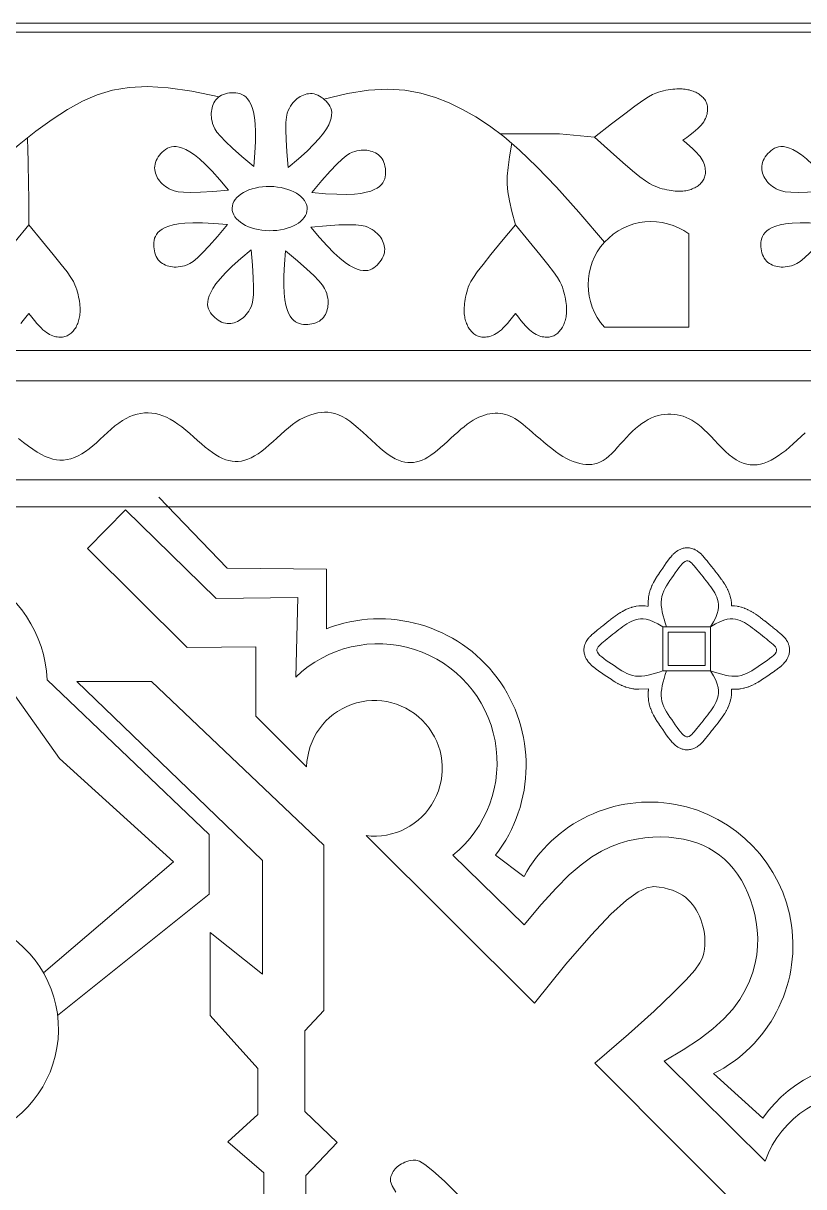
# Model space of a CAD drawing. Header units: inches. Extents: x -813 to 82, y -70 to 268.
# Drawn here: x -42.58 to -30.2, y 182.75 to 201.2 of the extents above; entities that cross this region are included whole.
import ezdxf

# ---------------------------------------------------------------- set-up
doc = ezdxf.new("R2010")
doc.units = ezdxf.units.IN
doc.header["$MEASUREMENT"] = 0
for name, color, linetype, lineweight, true_color in [('Black', 7, 'Continuous', 0, 0x000000), ('Blue', 7, 'Continuous', 0, 0x1081b2), ('Brown', 7, 'Continuous', 0, 0x653e10), ('Grey', 7, 'Continuous', 0, 0x58676a), ('Layak Architect', 1, 'Continuous', 5, 0xff0000), ('Mustard', 7, 'Continuous', 0, 0xa79b1b), ('White', 7, 'Continuous', 0, 0xffffff)]:
    doc.layers.add(name, color=color, linetype=linetype, lineweight=lineweight, true_color=true_color)
doc.layers.add('Rugs', color=201, linetype='Continuous')

# ---------------------------------------------------------------- blocks, each defined once
blk = doc.blocks.new('*U123')
at = {"layer": 'Mustard'}
blk.add_lwpolyline([(11.32, -20.49), (4.65, -14.93), (-0.53, -10.37), (-4.43, -6.69), (-7.23, -3.75), (-9.15, -1.41), (-10.37, 0.46), (-11.11, 2), (-11.55, 3.34), (-11.87, 4.59), (-12.1, 5.79), (-12.25, 6.94), (-12.31, 8.04), (-12.3, 9.1), (-12.22, 10.13), (-12.06, 11.12), (-11.84, 12.1), (-11.56, 13.05), (-11.2, 13.98), (-10.78, 14.87), (-10.28, 15.73), (-9.7, 16.53), (-9.04, 17.28), (-8.29, 17.96), (-7.46, 18.56), (-6.53, 19.09), (-5.52, 19.53), (-4.45, 19.89), (-3.33, 20.17), (-2.17, 20.36), (-0.99, 20.47), (0.2, 20.49), (1.38, 20.43), (2.54, 20.27), (3.68, 20), (4.78, 19.58), (5.85, 18.98), (6.87, 18.17), (7.85, 17.12), (8.78, 15.79), (9.65, 14.17), (10.45, 12.2), (11.15, 9.77), (11.72, 6.79), (12.12, 3.14), (12.31, -1.3), (12.27, -6.65), (11.95, -13.01), (11.32, -20.49)], dxfattribs=at)
blk = doc.blocks.new('*U85')
at = {"layer": 'Mustard', "color": 0, "linetype": 'ByBlock', "lineweight": -2, "transparency": 16777216}
blk.add_blockref('*U123', (6003766971.507133, 3337138645.91867), dxfattribs=at)
for p, rotation in [((6003767008.540522, 3337138647.324628), 315.0000000000001), ((6003766946.314736, 3337138618.737947), 45.00000000000002), ((6003767035.721244, 3337138622.132231), 270), ((6003767037.127202, 3337138585.098843), 225), ((6003766947.720695, 3337138581.704559), 90.00000000000001), ((6003766974.901417, 3337138556.512162), 135), ((6003767011.934805, 3337138557.91812), 180)]:
    blk.add_blockref('*U123', p, dxfattribs=dict(at, rotation=rotation))
blk = doc.blocks.new('*U86')
at = {"layer": 'Mustard'}
blk.add_lwpolyline([(11.32, -20.49), (4.65, -14.93), (-0.53, -10.37), (-4.43, -6.69), (-7.23, -3.75), (-9.15, -1.41), (-10.37, 0.46), (-11.11, 2), (-11.55, 3.34), (-11.87, 4.59), (-12.1, 5.79), (-12.25, 6.94), (-12.31, 8.04), (-12.3, 9.1), (-12.22, 10.13), (-12.06, 11.12), (-11.84, 12.1), (-11.56, 13.05), (-11.2, 13.98), (-10.78, 14.87), (-10.28, 15.73), (-9.7, 16.53), (-9.04, 17.28), (-8.29, 17.96), (-7.46, 18.56), (-6.53, 19.09), (-5.52, 19.53), (-4.45, 19.89), (-3.33, 20.17), (-2.17, 20.36), (-0.99, 20.47), (0.2, 20.49), (1.38, 20.43), (2.54, 20.27), (3.68, 20), (4.78, 19.58), (5.85, 18.98), (6.87, 18.17), (7.85, 17.12), (8.78, 15.79), (9.65, 14.17), (10.45, 12.2), (11.15, 9.77), (11.72, 6.79), (12.12, 3.14), (12.31, -1.3), (12.27, -6.65), (11.95, -13.01), (11.32, -20.49)], dxfattribs=at)
blk = doc.blocks.new('*U87')
at = {"layer": 'Mustard', "color": 0, "linetype": 'ByBlock', "lineweight": -2, "transparency": 16777216}
blk.add_blockref('*U86', (6003766971.507133, 3337138645.91867), dxfattribs=at)
for p, rotation in [((6003767008.540522, 3337138647.324628), 315.0000000000001), ((6003766946.314736, 3337138618.737947), 45.00000000000002), ((6003767035.721244, 3337138622.132231), 270), ((6003767037.127202, 3337138585.098843), 225), ((6003766947.720695, 3337138581.704559), 90.00000000000001), ((6003766974.901417, 3337138556.512162), 135), ((6003767011.934805, 3337138557.91812), 180)]:
    blk.add_blockref('*U86', p, dxfattribs=dict(at, rotation=rotation))
blk = doc.blocks.new('C3')
at = {"layer": 'Black'}
blk.add_lwpolyline([(-988.34, 3375.98), (-999.56, 3385.41), (-1008.7, 3393.73), (-1016.01, 3401.1), (-1021.72, 3407.66), (-1026.09, 3413.56), (-1029.35, 3418.97), (-1031.76, 3424.03), (-1033.55, 3428.9), (-1034.94, 3433.7), (-1035.97, 3438.44), (-1036.68, 3443.1), (-1037.07, 3447.66), (-1037.17, 3452.11), (-1037, 3456.43), (-1036.57, 3460.59), (-1035.9, 3464.58), (-1035.01, 3468.38), (-1033.9, 3472), (-1032.56, 3475.44), (-1030.98, 3478.69), (-1029.17, 3481.78), (-1027.12, 3484.69), (-1024.81, 3487.45), (-1022.26, 3490.04), (-1019.45, 3492.48), (-1016.4, 3494.75), (-1013.12, 3496.85), (-1009.64, 3498.76), (-1005.97, 3500.47), (-1002.13, 3501.98), (-998.14, 3503.27), (-994.01, 3504.34), (-989.76, 3505.16), (-985.4, 3505.72), (-980.92, 3505.96), (-976.34, 3505.86), (-971.65, 3505.39), (-966.86, 3504.5), (-961.97, 3503.16), (-956.99, 3501.34), (-951.91, 3498.98), (-946.73, 3495.94), (-941.42, 3492.04), (-935.98, 3487.12), (-930.37, 3481.01), (-924.59, 3473.54), (-918.62, 3464.55), (-912.45, 3453.87)], dxfattribs=at)
blk.add_arc((-838.06, 3563.5), 56.57, 19.83064, 250.71254, dxfattribs=at)
at = {"layer": 'Blue'}
blk.add_lwpolyline([(-1262.04, 3532.32), (-1260, 3530.13), (-1257.96, 3527.94), (-1255.96, 3525.77), (-1254.06, 3523.63), (-1252.3, 3521.52), (-1250.7, 3519.44), (-1249.27, 3517.39), (-1248, 3515.38), (-1246.9, 3513.38), (-1245.99, 3511.41), (-1245.25, 3509.46), (-1244.71, 3507.52), (-1244.36, 3505.6), (-1244.21, 3503.69), (-1244.29, 3501.77), (-1244.59, 3499.86), (-1245.13, 3497.93), (-1245.92, 3495.99), (-1246.98, 3494.03), (-1248.31, 3492.05), (-1249.92, 3490.04), (-1251.75, 3488.01), (-1253.74, 3485.97), (-1255.83, 3483.94), (-1257.95, 3481.94), (-1260.03, 3479.97), (-1262.01, 3478.05), (-1263.84, 3476.2), (-1265.45, 3474.41), (-1266.86, 3472.69), (-1268.07, 3471.01), (-1269.1, 3469.37), (-1269.96, 3467.74), (-1270.68, 3466.12), (-1271.27, 3464.49), (-1271.73, 3462.83), (-1272.09, 3461.14), (-1272.34, 3459.41), (-1272.47, 3457.66), (-1272.47, 3455.88), (-1272.35, 3454.09), (-1272.08, 3452.28), (-1271.66, 3450.47), (-1271.09, 3448.67), (-1270.35, 3446.87), (-1269.46, 3445.07), (-1268.42, 3443.29), (-1267.25, 3441.52), (-1265.94, 3439.77), (-1264.5, 3438.03), (-1262.95, 3436.3), (-1261.29, 3434.6), (-1259.53, 3432.92), (-1257.71, 3431.26), (-1255.87, 3429.61), (-1254.06, 3427.98), (-1252.31, 3426.36), (-1250.66, 3424.76), (-1249.16, 3423.17), (-1247.86, 3421.58), (-1246.77, 3420), (-1245.9, 3418.42), (-1245.23, 3416.84), (-1244.77, 3415.24), (-1244.49, 3413.63), (-1244.38, 3412), (-1244.43, 3410.33), (-1244.64, 3408.63), (-1244.99, 3406.9), (-1245.48, 3405.11), (-1246.12, 3403.29), (-1246.91, 3401.42), (-1247.86, 3399.5), (-1248.97, 3397.52), (-1250.24, 3395.5), (-1251.67, 3393.43), (-1253.27, 3391.3), (-1255, 3389.14), (-1256.8, 3386.98), (-1258.65, 3384.83), (-1260.48, 3382.73), (-1262.27, 3380.7), (-1263.96, 3378.76), (-1265.5, 3376.93), (-1266.88, 3375.25), (-1268.07, 3373.68), (-1269.11, 3372.21), (-1269.99, 3370.81), (-1270.74, 3369.47), (-1271.36, 3368.16), (-1271.87, 3366.86), (-1272.28, 3365.54), (-1272.59, 3364.18), (-1272.81, 3362.8), (-1272.94, 3361.38), (-1272.96, 3359.93), (-1272.88, 3358.47), (-1272.68, 3356.97), (-1272.38, 3355.47), (-1271.96, 3353.94), (-1271.42, 3352.41), (-1270.75, 3350.85), (-1269.97, 3349.28), (-1269.05, 3347.67), (-1268, 3346.03), (-1266.83, 3344.35), (-1265.51, 3342.62), (-1264.06, 3340.84), (-1262.48, 3339), (-1260.8, 3337.13), (-1259.06, 3335.22), (-1257.3, 3333.3), (-1255.55, 3331.39), (-1253.87, 3329.51), (-1252.29, 3327.65), (-1250.86, 3325.86), (-1249.59, 3324.13), (-1248.5, 3322.45), (-1247.59, 3320.82), (-1246.85, 3319.22), (-1246.27, 3317.65), (-1245.86, 3316.08), (-1245.6, 3314.5), (-1245.5, 3312.91), (-1245.56, 3311.29), (-1245.79, 3309.63), (-1246.2, 3307.92), (-1246.82, 3306.14), (-1247.66, 3304.29), (-1248.74, 3302.34), (-1250.08, 3300.3), (-1251.69, 3298.14), (-1253.57, 3295.87), (-1255.68, 3293.5), (-1257.92, 3291.07), (-1260.23, 3288.6), (-1262.52, 3286.13), (-1264.72, 3283.67), (-1266.76, 3281.28), (-1268.55, 3278.96), (-1270.05, 3276.75), (-1271.24, 3274.63), (-1272.16, 3272.6), (-1272.83, 3270.62), (-1273.27, 3268.69), (-1273.5, 3266.8), (-1273.54, 3264.91), (-1273.42, 3263.03), (-1273.15, 3261.13), (-1272.73, 3259.2), (-1272.16, 3257.26), (-1271.42, 3255.28), (-1270.5, 3253.28), (-1269.41, 3251.25), (-1268.12, 3249.18), (-1266.64, 3247.07), (-1264.95, 3244.93), (-1263.12, 3242.77), (-1261.19, 3240.58), (-1259.2, 3238.4), (-1257.23, 3236.23), (-1255.31, 3234.09), (-1253.5, 3231.99), (-1251.86, 3229.93), (-1250.43, 3227.94), (-1249.21, 3226), (-1248.2, 3224.12), (-1247.4, 3222.28), (-1246.8, 3220.47), (-1246.39, 3218.69), (-1246.17, 3216.92), (-1246.14, 3215.18), (-1246.29, 3213.43), (-1246.62, 3211.68), (-1247.14, 3209.92), (-1247.85, 3208.13), (-1248.74, 3206.31), (-1249.82, 3204.44), (-1251.09, 3202.53), (-1252.55, 3200.55), (-1254.19, 3198.5), (-1255.97, 3196.39), (-1257.85, 3194.24), (-1259.78, 3192.06), (-1261.7, 3189.86), (-1263.57, 3187.66), (-1265.35, 3185.47), (-1266.97, 3183.3), (-1268.41, 3181.17), (-1269.66, 3179.08), (-1270.71, 3177.01), (-1271.58, 3174.96), (-1272.26, 3172.93), (-1272.76, 3170.9), (-1273.07, 3168.87), (-1273.2, 3166.84), (-1273.16, 3164.8), (-1272.93, 3162.75), (-1272.52, 3160.69), (-1271.92, 3158.63), (-1271.13, 3156.56), (-1270.14, 3154.49), (-1268.95, 3152.42), (-1267.55, 3150.35), (-1265.96, 3148.28), (-1264.2, 3146.22), (-1262.34, 3144.15), (-1260.41, 3142.1), (-1258.48, 3140.04), (-1256.58, 3137.99), (-1254.78, 3135.94), (-1253.12, 3133.89), (-1251.63, 3131.85), (-1250.34, 3129.81), (-1249.25, 3127.78), (-1248.36, 3125.75), (-1247.68, 3123.73), (-1247.2, 3121.71), (-1246.94, 3119.7), (-1246.9, 3117.69), (-1247.08, 3115.68), (-1247.48, 3113.66), (-1248.11, 3111.61), (-1248.96, 3109.5), (-1250.04, 3107.32), (-1251.35, 3105.04), (-1252.9, 3102.65), (-1254.67, 3100.13), (-1256.67, 3097.46), (-1258.84, 3094.69)], dxfattribs=at)
blk.add_lwpolyline([(-1326.45, 3369.44), (-1324.6, 3367.96), (-1323.01, 3366.63), (-1321.63, 3365.42), (-1320.46, 3364.31), (-1319.47, 3363.29), (-1318.63, 3362.32), (-1317.92, 3361.39), (-1317.31, 3360.47), (-1316.8, 3359.56), (-1316.38, 3358.67), (-1316.04, 3357.8), (-1315.78, 3356.95), (-1315.58, 3356.12), (-1315.45, 3355.31), (-1315.37, 3354.53), (-1315.33, 3353.78), (-1315.35, 3353.05), (-1315.41, 3352.35), (-1315.52, 3351.67), (-1315.67, 3351.02), (-1315.87, 3350.39), (-1316.12, 3349.78), (-1316.42, 3349.19), (-1316.77, 3348.62), (-1317.16, 3348.07), (-1317.59, 3347.54), (-1318.07, 3347.03), (-1318.58, 3346.55), (-1319.13, 3346.09), (-1319.71, 3345.66), (-1320.31, 3345.26), (-1320.95, 3344.88), (-1321.6, 3344.53), (-1322.28, 3344.22), (-1322.98, 3343.93), (-1323.69, 3343.66), (-1324.42, 3343.43), (-1325.16, 3343.22), (-1325.91, 3343.05), (-1326.67, 3342.9), (-1327.45, 3342.78), (-1328.25, 3342.69), (-1329.08, 3342.63), (-1329.95, 3342.6), (-1330.87, 3342.6), (-1331.85, 3342.64), (-1332.88, 3342.72), (-1333.99, 3342.83), (-1335.16, 3342.98), (-1336.39, 3343.18), (-1337.67, 3343.42), (-1338.98, 3343.71), (-1340.33, 3344.05), (-1341.7, 3344.45), (-1343.09, 3344.91), (-1344.53, 3345.47), (-1346.25, 3346.33), (-1348.53, 3347.73), (-1351.63, 3349.9), (-1355.83, 3353.09), (-1361.4, 3357.52), (-1368.62, 3363.45), (-1377.75, 3371.1), (-1368.62, 3378.75), (-1361.4, 3384.67), (-1355.83, 3389.11), (-1351.63, 3392.29), (-1348.53, 3394.47), (-1346.25, 3395.86), (-1344.53, 3396.72), (-1343.09, 3397.29), (-1341.7, 3397.74), (-1340.33, 3398.14), (-1338.98, 3398.49), (-1337.67, 3398.78), (-1336.39, 3399.02), (-1335.16, 3399.21), (-1333.99, 3399.36), (-1332.88, 3399.48), (-1331.85, 3399.55), (-1330.87, 3399.59), (-1329.95, 3399.6), (-1329.08, 3399.57), (-1328.25, 3399.51), (-1327.45, 3399.42), (-1326.67, 3399.3), (-1325.91, 3399.15), (-1325.16, 3398.97), (-1324.42, 3398.76), (-1323.69, 3398.53), (-1322.98, 3398.27), (-1322.28, 3397.98), (-1321.6, 3397.66), (-1320.95, 3397.31), (-1320.31, 3396.94), (-1319.71, 3396.53), (-1319.13, 3396.1), (-1318.58, 3395.64), (-1318.07, 3395.16), (-1317.59, 3394.65), (-1317.16, 3394.12), (-1316.77, 3393.57), (-1316.42, 3393), (-1316.12, 3392.41), (-1315.87, 3391.81), (-1315.67, 3391.17), (-1315.52, 3390.52), (-1315.41, 3389.85), (-1315.35, 3389.15), (-1315.33, 3388.42), (-1315.37, 3387.67), (-1315.45, 3386.88), (-1315.58, 3386.08), (-1315.78, 3385.25), (-1316.04, 3384.39), (-1316.38, 3383.52), (-1316.8, 3382.63), (-1317.31, 3381.73), (-1317.92, 3380.81), (-1318.63, 3379.87), (-1319.47, 3378.9), (-1320.46, 3377.88), (-1321.63, 3376.77), (-1323.01, 3375.57), (-1324.6, 3374.23), (-1326.45, 3372.75), (-1328.57, 3371.1)], close=True, dxfattribs=at)
at = {"layer": 'Brown'}
for points in [[(-1165.81, 3491.39), (-1165.81, 3492.15, -0.033999), (-1165.75, 3493.13), (-1165.57, 3494.53, -0.029168), (-1165.41, 3495.36), (-1165.07, 3496.66, -0.022088), (-1164.89, 3497.28), (-1164.45, 3498.54, -0.01868), (-1164.25, 3499.04), (-1163.72, 3500.26, -0.016254), (-1163.52, 3500.69), (-1162.9, 3501.88, -0.013719), (-1162.71, 3502.23), (-1162.02, 3503.4, -0.011177), (-1161.85, 3503.67), (-1161.11, 3504.82, -0.008694), (-1160.97, 3505.03), (-1160.18, 3506.16, -0.006296), (-1160.07, 3506.31), (-1159.24, 3507.43, -0.003989), (-1159.17, 3507.52), (-1158.32, 3508.64, -0.002077), (-1158.28, 3508.69), (-1157.41, 3509.81, -0.001492), (-1157.39, 3509.85), (-1156.51, 3510.96, -0.001257), (-1156.49, 3510.99), (-1155.61, 3512.1, -0.001042), (-1155.59, 3512.12), (-1154.72, 3513.21, -0.000839), (-1154.7, 3513.23), (-1153.84, 3514.29, -0.000642), (-1153.83, 3514.31), (-1152.99, 3515.35, -0.000442), (-1152.98, 3515.36), (-1152.17, 3516.36), (-1151.38, 3517.33, -0.001024), (-1151.36, 3517.35), (-1150.61, 3518.26, -0.006385), (-1150.49, 3518.4), (-1149.77, 3519.23, -0.014467), (-1149.49, 3519.54), (-1148.79, 3520.26, -0.025543), (-1148.25, 3520.77), (-1147.55, 3521.35, -0.041072), (-1146.58, 3522.04), (-1145.88, 3522.45, -0.060896), (-1144.27, 3523.16), (-1143.55, 3523.37, -0.078182), (-1141.32, 3523.67), (-1140.57, 3523.65, -0.079892), (-1138.31, 3523.24), (-1137.53, 3522.96, -0.06296), (-1135.9, 3522.14), (-1135.07, 3521.58, -0.039078), (-1134.19, 3520.88), (-1133.32, 3520.07, -0.023897), (-1132.83, 3519.58), (-1131.93, 3518.56, -0.015107), (-1131.65, 3518.22), (-1130.71, 3517.03, -0.009586), (-1130.54, 3516.81), (-1129.58, 3515.49, -0.005772), (-1129.49, 3515.35), (-1128.51, 3513.94, -0.002846), (-1128.47, 3513.87), (-1127.48, 3512.41, -0.000323), (-1127.48, 3512.41), (-1126.5, 3510.95), (-1125.53, 3509.52, -0.001791), (-1125.5, 3509.48), (-1124.55, 3508.05, -0.005914), (-1124.45, 3507.91), (-1123.55, 3506.49, -0.01027), (-1123.4, 3506.23), (-1122.57, 3504.8, -0.014823), (-1122.37, 3504.42), (-1121.64, 3502.97, -0.019434), (-1121.4, 3502.46), (-1120.79, 3500.96, -0.02381), (-1120.56, 3500.31), (-1120.1, 3498.77, -0.027493), (-1119.91, 3497.99), (-1119.62, 3496.38, -0.028895), (-1119.51, 3495.55), (-1119.4, 3493.86, -0.025128), (-1119.39, 3493.13), (-1119.45, 3491.37, -0.020501)], [(-1165.78, 3491.42), (-1166.54, 3491.42, 0.033999), (-1167.52, 3491.36), (-1168.92, 3491.17, 0.029168), (-1169.75, 3491.02), (-1171.05, 3490.68, 0.022088), (-1171.67, 3490.5), (-1172.93, 3490.06, 0.01868), (-1173.43, 3489.86), (-1174.66, 3489.33, 0.016254), (-1175.08, 3489.13), (-1176.27, 3488.51, 0.013719), (-1176.62, 3488.32), (-1177.79, 3487.63, 0.011177), (-1178.06, 3487.46), (-1179.21, 3486.72, 0.008694), (-1179.42, 3486.58), (-1180.55, 3485.79, 0.006296), (-1180.7, 3485.68), (-1181.82, 3484.85, 0.003989), (-1181.91, 3484.78), (-1183.03, 3483.93, 0.002077), (-1183.08, 3483.89), (-1184.2, 3483.02, 0.001492), (-1184.24, 3483), (-1185.35, 3482.12, 0.001257), (-1185.38, 3482.1), (-1186.49, 3481.22, 0.001042), (-1186.51, 3481.2), (-1187.6, 3480.33, 0.000839), (-1187.62, 3480.31), (-1188.68, 3479.45, 0.000642), (-1188.7, 3479.44), (-1189.74, 3478.6, 0.000442), (-1189.75, 3478.59), (-1190.75, 3477.78), (-1191.72, 3476.99, 0.001024), (-1191.74, 3476.97), (-1192.65, 3476.22, 0.006385), (-1192.79, 3476.1), (-1193.62, 3475.38, 0.014467), (-1193.93, 3475.1), (-1194.65, 3474.4, 0.025543), (-1195.16, 3473.86), (-1195.74, 3473.16, 0.041072), (-1196.43, 3472.19), (-1196.84, 3471.49, 0.060896), (-1197.55, 3469.88), (-1197.76, 3469.16, 0.078182), (-1198.06, 3466.93), (-1198.04, 3466.18, 0.079892), (-1197.63, 3463.92), (-1197.35, 3463.14, 0.06296), (-1196.53, 3461.51), (-1195.98, 3460.68, 0.039078), (-1195.27, 3459.8), (-1194.46, 3458.93, 0.023897), (-1193.97, 3458.44), (-1192.95, 3457.54, 0.015107), (-1192.61, 3457.26), (-1191.42, 3456.32, 0.009586), (-1191.2, 3456.15), (-1189.88, 3455.19, 0.005772), (-1189.74, 3455.1), (-1188.33, 3454.12, 0.002846), (-1188.26, 3454.08), (-1186.8, 3453.09, 0.000323), (-1186.8, 3453.09), (-1185.34, 3452.11), (-1183.91, 3451.14, 0.001791), (-1183.87, 3451.11), (-1182.44, 3450.16, 0.005914), (-1182.3, 3450.06), (-1180.88, 3449.16, 0.01027), (-1180.62, 3449.01), (-1179.19, 3448.18, 0.014823), (-1178.81, 3447.98), (-1177.36, 3447.25, 0.019434), (-1176.85, 3447.01), (-1175.35, 3446.4, 0.02381), (-1174.7, 3446.17), (-1173.16, 3445.71, 0.027493), (-1172.38, 3445.52), (-1170.77, 3445.23, 0.028895), (-1169.94, 3445.12), (-1168.25, 3445.01, 0.025128), (-1167.53, 3445), (-1165.76, 3445.06, 0.020501)], [(-1119.44, 3491.35), (-1119.23, 3491.39, -0.047666), (-1119.23, 3491.39), (-1118.73, 3491.41, -0.034462), (-1118.73, 3491.41), (-1117.21, 3491.42, -0.033999), (-1116.23, 3491.36), (-1114.84, 3491.17, -0.029168), (-1114.01, 3491.02), (-1112.7, 3490.68, -0.022088), (-1112.09, 3490.5), (-1110.83, 3490.06, -0.01868), (-1110.32, 3489.86), (-1109.1, 3489.33, -0.016254), (-1108.67, 3489.13), (-1107.48, 3488.51, -0.013719), (-1107.13, 3488.32), (-1105.97, 3487.63, -0.011177), (-1105.69, 3487.46), (-1104.54, 3486.72, -0.008694), (-1104.33, 3486.58), (-1103.2, 3485.79, -0.006296), (-1103.05, 3485.68), (-1101.93, 3484.85, -0.003989), (-1101.84, 3484.78), (-1100.72, 3483.93, -0.002077), (-1100.67, 3483.89), (-1099.55, 3483.02, -0.001492), (-1099.52, 3483), (-1098.4, 3482.12, -0.001257), (-1098.37, 3482.1), (-1097.27, 3481.22, -0.001042), (-1097.24, 3481.2), (-1096.15, 3480.33, -0.000839), (-1096.14, 3480.31), (-1095.07, 3479.45, -0.000642), (-1095.05, 3479.44), (-1094.02, 3478.6, -0.000442), (-1094.01, 3478.59), (-1093, 3477.78), (-1092.04, 3476.99, -0.001024), (-1092.01, 3476.97), (-1091.1, 3476.22, -0.006385), (-1090.96, 3476.1), (-1090.13, 3475.38, -0.014467), (-1089.82, 3475.1), (-1089.1, 3474.4, -0.025543), (-1088.6, 3473.86), (-1088.01, 3473.16, -0.041072), (-1087.33, 3472.19), (-1086.91, 3471.49, -0.060896), (-1086.21, 3469.88), (-1085.99, 3469.16, -0.078182), (-1085.69, 3466.93), (-1085.71, 3466.18, -0.079892), (-1086.12, 3463.92), (-1086.4, 3463.14, -0.06296), (-1087.22, 3461.51), (-1087.78, 3460.68, -0.039078), (-1088.48, 3459.8), (-1089.29, 3458.93, -0.023897), (-1089.79, 3458.44), (-1090.81, 3457.54, -0.015107), (-1091.14, 3457.26), (-1092.33, 3456.32, -0.009586), (-1092.55, 3456.15), (-1093.88, 3455.19, -0.005772), (-1094.01, 3455.1), (-1095.42, 3454.12, -0.002846), (-1095.49, 3454.08), (-1096.95, 3453.09, -0.000323), (-1096.96, 3453.09), (-1098.41, 3452.11), (-1099.84, 3451.14, -0.001791), (-1099.89, 3451.11), (-1101.31, 3450.16, -0.005914), (-1101.46, 3450.06), (-1102.88, 3449.16, -0.01027), (-1103.13, 3449.01), (-1104.56, 3448.18, -0.014823), (-1104.94, 3447.98), (-1106.4, 3447.25, -0.019434), (-1106.91, 3447.01), (-1108.4, 3446.4, -0.02381), (-1109.05, 3446.17), (-1110.6, 3445.71, -0.027493), (-1111.37, 3445.52), (-1112.98, 3445.23, -0.028895), (-1113.81, 3445.12), (-1115.5, 3445.01, -0.025128), (-1116.23, 3445), (-1117.99, 3445.06, -0.020501), (-1118.58, 3445.1), (-1119.57, 3445.22, -0.0164)], [(-1165.49, 3444.97), (-1165.73, 3443.29, 0.034462), (-1165.8, 3442.29), (-1165.81, 3440.78, 0.033999), (-1165.75, 3439.79), (-1165.57, 3438.4, 0.029168), (-1165.41, 3437.57), (-1165.07, 3436.26, 0.022088), (-1164.89, 3435.65), (-1164.45, 3434.39, 0.01868), (-1164.25, 3433.89), (-1163.72, 3432.66, 0.016254), (-1163.52, 3432.24), (-1162.9, 3431.05, 0.013719), (-1162.71, 3430.7), (-1162.02, 3429.53, 0.011177), (-1161.85, 3429.25), (-1161.11, 3428.11, 0.008694), (-1160.97, 3427.9), (-1160.18, 3426.77, 0.006296), (-1160.07, 3426.62), (-1159.24, 3425.5, 0.003989), (-1159.17, 3425.4), (-1158.32, 3424.28, 0.002077), (-1158.28, 3424.24), (-1157.41, 3423.12, 0.001492), (-1157.39, 3423.08), (-1156.51, 3421.97, 0.001257), (-1156.49, 3421.94), (-1155.61, 3420.83, 0.001042), (-1155.59, 3420.81), (-1154.72, 3419.72, 0.000839), (-1154.7, 3419.7), (-1153.84, 3418.63, 0.000642), (-1153.83, 3418.62), (-1152.99, 3417.58, 0.000442), (-1152.98, 3417.57), (-1152.17, 3416.57), (-1151.38, 3415.6, 0.001024), (-1151.36, 3415.58), (-1150.61, 3414.67, 0.006385), (-1150.49, 3414.53), (-1149.77, 3413.7, 0.014467), (-1149.49, 3413.39), (-1148.79, 3412.66, 0.025543), (-1148.25, 3412.16), (-1147.55, 3411.58, 0.041072), (-1146.58, 3410.89), (-1145.88, 3410.48, 0.060896), (-1144.27, 3409.77), (-1143.55, 3409.56, 0.078182), (-1141.32, 3409.26), (-1140.57, 3409.27, 0.079892), (-1138.31, 3409.69), (-1137.53, 3409.97, 0.06296), (-1135.9, 3410.78), (-1135.07, 3411.34, 0.039078), (-1134.19, 3412.05), (-1133.32, 3412.86, 0.023897), (-1132.83, 3413.35), (-1131.93, 3414.37, 0.015107), (-1131.65, 3414.71), (-1130.71, 3415.9, 0.009586), (-1130.54, 3416.12), (-1129.58, 3417.44, 0.005772), (-1129.49, 3417.58), (-1128.51, 3418.99, 0.002846), (-1128.47, 3419.06), (-1127.48, 3420.51, 0.000323), (-1127.48, 3420.52), (-1126.5, 3421.98), (-1125.53, 3423.41, 0.001791), (-1125.5, 3423.45), (-1124.55, 3424.88, 0.005914), (-1124.45, 3425.02), (-1123.55, 3426.44, 0.01027), (-1123.4, 3426.7), (-1122.57, 3428.13, 0.014823), (-1122.37, 3428.51), (-1121.64, 3429.96, 0.019434), (-1121.4, 3430.47), (-1120.79, 3431.97, 0.02381), (-1120.56, 3432.62), (-1120.1, 3434.16, 0.027493), (-1119.91, 3434.93), (-1119.62, 3436.55, 0.028895), (-1119.51, 3437.38), (-1119.4, 3439.07, 0.025128), (-1119.39, 3439.79), (-1119.57, 3445.22, 0.020501)]]:
    blk.add_lwpolyline(points, format="xyb", dxfattribs=at)
for points in [[(-1447.83, 3264.51), (-1450.99, 3277.67), (-1452.76, 3289.45), (-1453.29, 3300.05), (-1452.71, 3309.65), (-1451.16, 3318.43), (-1448.78, 3326.58), (-1445.7, 3334.29), (-1442.05, 3341.73), (-1437.91, 3349.11), (-1432.99, 3356.67), (-1426.96, 3364.68), (-1419.48, 3373.4), (-1410.2, 3383.1), (-1398.77, 3394.03), (-1384.86, 3406.46), (-1368.12, 3420.66)], [(-1426.69, 3415.1), (-1428.46, 3395.73), (-1428.46, 3362.69)], [(-1377.75, 3371.1), (-1385.3, 3369.21), (-1391.26, 3367.84), (-1396.15, 3366.95), (-1400.5, 3366.53), (-1404.85, 3366.56), (-1409.73, 3367), (-1415.68, 3367.84), (-1423.22, 3369.04)], [(-1449.13, 3206.29), (-1452.19, 3191.06), (-1454.06, 3177.86), (-1454.77, 3166.33), (-1454.35, 3156.14), (-1452.84, 3146.94), (-1450.26, 3138.39), (-1446.66, 3130.16), (-1442.06, 3121.89), (-1436.5, 3113.31), (-1429.98, 3104.32), (-1422.51, 3094.91), (-1414.1, 3085.04), (-1404.75, 3074.69), (-1394.47, 3063.82), (-1383.26, 3052.42), (-1371.14, 3040.45)], [(-1124.6, 3110.54), (-1038.47, 3200.77), (-1005.29, 3200.77), (-937.87, 3116.37)], [(-961.61, 3108.46), (-1023.27, 3180.81), (-1080.89, 3117.39), (-1113.79, 3094.02), (-1135.04, 3078.92), (-1148.38, 3064.36), (-1153.19, 3046.47), (-1149.21, 3024.06), (-1137.73, 3007.8), (-1124.9, 2997.17), (-1108.9, 2994.86)], [(-1377.75, 3100.4), (-1386.73, 3100.33), (-1393.74, 3100.27), (-1399.35, 3100.21), (-1404.13, 3100.14), (-1408.64, 3100.06), (-1413.45, 3099.95), (-1419.13, 3099.8), (-1426.24, 3099.62)]]:
    blk.add_lwpolyline(points, dxfattribs=at)
blk.add_arc((-1121.81, 3042.26), 68.34, 92.34122, 280.8881, dxfattribs=at)
at = {"layer": 'Grey'}
for points in [[(-911.21, 3415.38), (-812.07, 3514.26)], [(-912.45, 3453.87), (-856.74, 3510.1)], [(-1372.79, 3467.59), (-1320.95, 3467.59), (-1320.95, 3420.65)]]:
    blk.add_lwpolyline(points, dxfattribs=at)
blk.add_lwpolyline([(-1423.21, 3466.31), (-1421.67, 3468.1), (-1420.28, 3469.65), (-1419.02, 3470.98), (-1417.88, 3472.11), (-1416.82, 3473.06), (-1415.82, 3473.87), (-1414.86, 3474.55), (-1413.92, 3475.12), (-1413, 3475.6), (-1412.09, 3475.99), (-1411.21, 3476.29), (-1410.35, 3476.53), (-1409.51, 3476.69), (-1408.7, 3476.8), (-1407.92, 3476.85), (-1407.16, 3476.86), (-1406.44, 3476.82), (-1405.74, 3476.73), (-1405.07, 3476.6), (-1404.42, 3476.43), (-1403.8, 3476.2), (-1403.2, 3475.93), (-1402.62, 3475.61), (-1402.06, 3475.24), (-1401.52, 3474.83), (-1401.01, 3474.38), (-1400.52, 3473.89), (-1400.06, 3473.36), (-1399.62, 3472.79), (-1399.21, 3472.2), (-1398.83, 3471.58), (-1398.47, 3470.93), (-1398.15, 3470.26), (-1397.86, 3469.57), (-1397.59, 3468.87), (-1397.35, 3468.14), (-1397.15, 3467.41), (-1396.97, 3466.66), (-1396.82, 3465.9), (-1396.69, 3465.14), (-1396.6, 3464.36), (-1396.54, 3463.56), (-1396.51, 3462.72), (-1396.51, 3461.85), (-1396.55, 3460.93), (-1396.62, 3459.96), (-1396.73, 3458.93), (-1396.89, 3457.82), (-1397.08, 3456.66), (-1397.32, 3455.44), (-1397.6, 3454.17), (-1397.94, 3452.87), (-1398.33, 3451.53), (-1398.78, 3450.18), (-1399.29, 3448.81), (-1399.9, 3447.39), (-1400.82, 3445.69), (-1402.3, 3443.47), (-1404.58, 3440.45), (-1407.91, 3436.36), (-1412.55, 3430.95), (-1418.72, 3423.95), (-1426.69, 3415.1), (-1434.01, 3424.5), (-1439.68, 3431.92), (-1443.91, 3437.64), (-1446.95, 3441.95), (-1449.01, 3445.13), (-1450.32, 3447.46), (-1451.12, 3449.21), (-1451.63, 3450.67), (-1452.04, 3452.07), (-1452.39, 3453.46), (-1452.69, 3454.82), (-1452.93, 3456.14), (-1453.12, 3457.42), (-1453.28, 3458.66), (-1453.39, 3459.83), (-1453.46, 3460.94), (-1453.5, 3461.99), (-1453.5, 3462.96), (-1453.47, 3463.88), (-1453.41, 3464.75), (-1453.33, 3465.58), (-1453.21, 3466.37), (-1453.06, 3467.15), (-1452.88, 3467.9), (-1452.68, 3468.64), (-1452.44, 3469.38), (-1452.18, 3470.1), (-1451.9, 3470.8), (-1451.58, 3471.49), (-1451.24, 3472.15), (-1450.87, 3472.8), (-1450.47, 3473.42), (-1450.05, 3474.01), (-1449.59, 3474.57), (-1449.12, 3475.1), (-1448.62, 3475.6), (-1448.09, 3476.05), (-1447.55, 3476.47), (-1446.99, 3476.84), (-1446.4, 3477.17), (-1445.8, 3477.45), (-1445.19, 3477.67), (-1444.55, 3477.85), (-1443.89, 3477.98), (-1443.21, 3478.07), (-1442.51, 3478.1), (-1441.78, 3478.09), (-1441.03, 3478.03), (-1440.25, 3477.92), (-1439.45, 3477.76), (-1438.63, 3477.53), (-1437.79, 3477.24), (-1436.93, 3476.87), (-1436.05, 3476.42), (-1435.16, 3475.88), (-1434.27, 3475.24), (-1433.36, 3474.49), (-1432.42, 3473.62), (-1431.43, 3472.59), (-1430.37, 3471.38), (-1429.21, 3469.97), (-1427.94, 3468.32), (-1426.52, 3466.43), (-1424.94, 3464.25)], close=True, dxfattribs=at)
blk.add_lwpolyline([(-911.21, 3415.38), (-927.45, 3433.98), (-940.28, 3448.25), (-950.17, 3458.77), (-957.61, 3466.14), (-963.07, 3470.95), (-967.03, 3473.8), (-969.99, 3475.26), (-972.42, 3475.95), (-974.72, 3476.34), (-976.98, 3476.56), (-979.19, 3476.61), (-981.34, 3476.52), (-983.45, 3476.28), (-985.5, 3475.93), (-987.49, 3475.46), (-989.43, 3474.89), (-991.3, 3474.24), (-993.12, 3473.51), (-994.86, 3472.68), (-996.53, 3471.77), (-998.12, 3470.76), (-999.63, 3469.65), (-1001.04, 3468.45), (-1002.37, 3467.14), (-1003.6, 3465.73), (-1004.73, 3464.19), (-1005.76, 3462.51), (-1006.68, 3460.66), (-1007.49, 3458.62), (-1008.2, 3456.37), (-1008.8, 3453.9), (-1009.28, 3451.18), (-1009.52, 3448.11), (-1008.89, 3444.33), (-1006.63, 3439.39), (-1002, 3432.85), (-994.24, 3424.27), (-982.59, 3413.19), (-966.3, 3399.18), (-944.62, 3381.79), (-1037.93, 3288, 2.599313), (-1076.23, 3254.96), (-1104.43, 3226.68), (-1143.02, 3226.68), (-1142.54, 3188.39), (-1197.69, 3133.05), (-1219.29, 3154.23), (-1169.87, 3204.62), (-1170.43, 3250.09), (-1126.16, 3248.86, -1.045158), (-1027.01, 3336.3), (-988.34, 3375.98)], format="xyb", dxfattribs=at)
blk.add_arc((-1344.53, 3446.71), 35.14, 143.53889, 312.14204, dxfattribs=at)
at = {"layer": 'Layak Architect'}
for points in [[(-1490.01, 4485.9), (1490.01, 4485.9), (1490.01, 14.18), (-1490.01, 14.18)], [(-1154.14, 3479.75), (-1129.61, 3479.75), (-1129.61, 3453.18), (-1154.14, 3453.18)], [(-1151.14, 3476.75), (-1132.61, 3476.75), (-1132.61, 3456.18), (-1151.14, 3456.18)]]:
    blk.add_lwpolyline(points, close=True, dxfattribs=at)
for points in [[(0, 4430.9), (-1485.01, 4430.9), (-1485.01, 2250.04)], [(0, 4256.73), (-1307.83, 4256.73), (-1307.83, 2250.04)], [(0, 4240.04), (-1291.09, 4240.04), (-1291.09, 2250.04)], [(0, 4184.48), (-1235.92, 4184.48), (-1235.92, 2250.04)], [(0, 4169.48), (-1220.92, 4169.48), (-1220.92, 2250.04)], [(-1154.14, 3479.75), (-1155.76, 3482.52), (-1156.96, 3484.95), (-1157.8, 3487.09), (-1158.32, 3488.98), (-1158.56, 3490.67), (-1158.57, 3492.18), (-1158.39, 3493.58), (-1158.06, 3494.89), (-1157.61, 3496.15), (-1157.08, 3497.37), (-1156.47, 3498.56), (-1155.78, 3499.73), (-1155.04, 3500.88), (-1154.24, 3502.01), (-1153.42, 3503.13), (-1152.56, 3504.25), (-1151.69, 3505.37), (-1150.82, 3506.49), (-1149.94, 3507.59), (-1149.07, 3508.68), (-1148.21, 3509.75), (-1147.37, 3510.79), (-1146.55, 3511.79), (-1145.77, 3512.75), (-1145.02, 3513.66), (-1144.3, 3514.49), (-1143.6, 3515.22), (-1142.9, 3515.8), (-1142.2, 3516.22), (-1141.48, 3516.43), (-1140.73, 3516.42), (-1139.95, 3516.14), (-1139.12, 3515.58), (-1138.25, 3514.77), (-1137.34, 3513.75), (-1136.4, 3512.56), (-1135.44, 3511.24), (-1134.47, 3509.82), (-1133.49, 3508.37), (-1132.5, 3506.9), (-1131.52, 3505.45), (-1130.57, 3504.03), (-1129.66, 3502.61), (-1128.84, 3501.18), (-1128.11, 3499.72), (-1127.5, 3498.23), (-1127.03, 3496.68), (-1126.74, 3495.07), (-1126.62, 3493.38), (-1126.68, 3491.62), (-1126.9, 3489.78), (-1127.25, 3487.88), (-1127.71, 3485.93), (-1128.27, 3483.91), (-1128.91, 3481.85), (-1129.61, 3479.75)], [(-905.5, 3481.41), (-880.6, 3508.86)], [(-1154.14, 3479.75), (-1156.91, 3481.37), (-1159.34, 3482.57), (-1161.48, 3483.41), (-1163.37, 3483.93), (-1165.06, 3484.17), (-1166.57, 3484.18), (-1167.97, 3484), (-1169.28, 3483.67), (-1170.54, 3483.22), (-1171.76, 3482.69), (-1172.95, 3482.08), (-1174.12, 3481.39), (-1175.27, 3480.65), (-1176.4, 3479.85), (-1177.52, 3479.03), (-1178.64, 3478.17), (-1179.76, 3477.3), (-1180.88, 3476.43), (-1181.98, 3475.55), (-1183.07, 3474.68), (-1184.14, 3473.82), (-1185.18, 3472.98), (-1186.18, 3472.16), (-1187.14, 3471.38), (-1188.05, 3470.63), (-1188.88, 3469.91), (-1189.61, 3469.21), (-1190.19, 3468.51), (-1190.61, 3467.8), (-1190.82, 3467.09), (-1190.81, 3466.34), (-1190.53, 3465.56), (-1189.97, 3464.73), (-1189.16, 3463.86), (-1188.14, 3462.95), (-1186.95, 3462.01), (-1185.63, 3461.05), (-1184.22, 3460.08), (-1182.76, 3459.1), (-1181.29, 3458.11), (-1179.84, 3457.13), (-1178.42, 3456.18), (-1177, 3455.27), (-1175.57, 3454.45), (-1174.11, 3453.72), (-1172.62, 3453.11), (-1171.07, 3452.64), (-1169.46, 3452.35), (-1167.77, 3452.23), (-1166.01, 3452.29), (-1164.17, 3452.51), (-1162.27, 3452.85), (-1160.32, 3453.32), (-1158.3, 3453.88), (-1156.25, 3454.52), (-1154.14, 3455.22)], [(-1129.61, 3479.75), (-1126.85, 3481.37), (-1124.41, 3482.57), (-1122.27, 3483.41), (-1120.38, 3483.93), (-1118.7, 3484.17), (-1117.18, 3484.18), (-1115.79, 3484), (-1114.48, 3483.67), (-1113.22, 3483.22), (-1111.99, 3482.69), (-1110.8, 3482.08), (-1109.63, 3481.39), (-1108.49, 3480.65), (-1107.35, 3479.85), (-1106.23, 3479.03), (-1105.11, 3478.17), (-1103.99, 3477.3), (-1102.87, 3476.43), (-1101.77, 3475.55), (-1100.68, 3474.68), (-1099.61, 3473.82), (-1098.58, 3472.98), (-1097.57, 3472.16), (-1096.61, 3471.38), (-1095.7, 3470.63), (-1094.87, 3469.91), (-1094.15, 3469.21), (-1093.56, 3468.51), (-1093.15, 3467.8), (-1092.93, 3467.09), (-1092.95, 3466.34), (-1093.23, 3465.56), (-1093.78, 3464.73), (-1094.59, 3463.86), (-1095.62, 3462.95), (-1096.81, 3462.01), (-1098.13, 3461.05), (-1099.54, 3460.08), (-1101, 3459.1), (-1102.47, 3458.11), (-1103.91, 3457.13), (-1105.33, 3456.18), (-1106.76, 3455.27), (-1108.19, 3454.45), (-1109.64, 3453.72), (-1111.14, 3453.11), (-1112.68, 3452.64), (-1114.29, 3452.35), (-1115.98, 3452.23), (-1117.75, 3452.29), (-1119.58, 3452.51), (-1121.48, 3452.85), (-1123.44, 3453.32), (-1125.45, 3453.88), (-1127.51, 3454.52), (-1129.61, 3455.22)], [(-1154.14, 3453.18), (-1155.76, 3450.41), (-1156.96, 3447.98), (-1157.8, 3445.84), (-1158.32, 3443.95), (-1158.56, 3442.26), (-1158.57, 3440.74), (-1158.39, 3439.35), (-1158.06, 3438.04), (-1157.61, 3436.78), (-1157.08, 3435.56), (-1156.47, 3434.36), (-1155.78, 3433.2), (-1155.04, 3432.05), (-1154.24, 3430.92), (-1153.42, 3429.79), (-1152.56, 3428.67), (-1151.69, 3427.55), (-1150.82, 3426.44), (-1149.94, 3425.33), (-1149.07, 3424.24), (-1148.21, 3423.18), (-1147.37, 3422.14), (-1146.55, 3421.14), (-1145.77, 3420.18), (-1145.02, 3419.27), (-1144.3, 3418.43), (-1143.6, 3417.71), (-1142.9, 3417.13), (-1142.2, 3416.71), (-1141.48, 3416.5), (-1140.73, 3416.51), (-1139.95, 3416.79), (-1139.12, 3417.35), (-1138.25, 3418.16), (-1137.34, 3419.18), (-1136.4, 3420.37), (-1135.44, 3421.69), (-1134.47, 3423.1), (-1133.49, 3424.56), (-1132.5, 3426.03), (-1131.52, 3427.47), (-1130.57, 3428.9), (-1129.66, 3430.32), (-1128.84, 3431.75), (-1128.11, 3433.21), (-1127.5, 3434.7), (-1127.03, 3436.25), (-1126.74, 3437.86), (-1126.62, 3439.55), (-1126.68, 3441.31), (-1126.9, 3443.15), (-1127.25, 3445.04), (-1127.71, 3447), (-1128.27, 3449.01), (-1128.91, 3451.07), (-1129.61, 3453.18)], [(-1027, 3360), (-1015.23, 3375.9)], [(-836.98, 3340.36), (-845.62, 3331.61), (-851.43, 3325.23), (-854.96, 3320.76), (-856.74, 3317.74), (-857.35, 3315.73), (-857.32, 3314.27), (-857.12, 3312.97), (-856.84, 3311.75), (-856.5, 3310.62), (-856.11, 3309.57), (-855.67, 3308.6), (-855.19, 3307.7), (-854.69, 3306.87), (-854.16, 3306.1), (-853.62, 3305.4), (-853.05, 3304.76), (-852.44, 3304.17), (-851.77, 3303.63), (-851.04, 3303.14), (-850.22, 3302.69), (-849.3, 3302.27), (-848.26, 3301.89), (-847.05, 3301.59), (-845.39, 3301.69), (-842.99, 3302.55), (-839.53, 3304.53)], [(-828.22, 3254.5), (-848.82, 3254.5), (-867.09, 3271.98), (-884.41, 3253.87), (-929.27, 3253.87), (-940.54, 3264.6), (-1032.66, 3264.6), (-1123.6, 3168.68), (-1123.6, 3127.13), (-1024.1, 3230.43), (-960.75, 3230.43), (-984.07, 3201.3), (-937.82, 3201.3), (-908.29, 3227.71), (-882.64, 3227.71), (-867.48, 3211.01), (-850.33, 3231.21), (-829.17, 3231.21)], [(-1226.22, 3172.62), (-1186.72, 3210.75), (-1186.17, 3266.02), (-1153.06, 3266.02)]]:
    blk.add_lwpolyline(points, dxfattribs=at)
for centre, radius, start, end in [((-841.7, 3566.58), 69.6, 31.62101, 236.02044), ((-976.85, 3445.81), 79.74, 26.51943, 241.23306), ((-1077, 3295.53), 81.58, 52.20135, 201.20866), ((-930.18, 3053.7), 63.15, 21.15554, 157.36457)]:
    blk.add_arc(centre, radius, start, end, dxfattribs=at)
at = {"layer": 'Mustard'}
blk.add_ellipse((-1386.87, 3234.38), major_axis=(-0.26, -20.88), ratio=0.589821, dxfattribs=at)
at = {"layer": 'White'}
blk.add_lwpolyline([(-1368.62, 3092.75), (-1377.75, 3100.4), (-1368.62, 3108.05), (-1361.4, 3113.97), (-1355.83, 3118.41), (-1351.63, 3121.6), (-1348.53, 3123.77), (-1346.25, 3125.17), (-1344.53, 3126.03), (-1343.09, 3126.59), (-1341.7, 3127.05), (-1340.33, 3127.45), (-1338.98, 3127.79), (-1337.67, 3128.08), (-1336.39, 3128.32), (-1335.16, 3128.52), (-1333.99, 3128.67), (-1332.88, 3128.78), (-1331.85, 3128.86), (-1330.87, 3128.89), (-1329.95, 3128.9), (-1329.08, 3128.87), (-1328.25, 3128.81), (-1327.45, 3128.72), (-1326.67, 3128.6), (-1325.91, 3128.45), (-1325.16, 3128.27), (-1324.42, 3128.07), (-1323.69, 3127.83), (-1322.98, 3127.57), (-1322.28, 3127.28), (-1321.6, 3126.96), (-1320.95, 3126.62), (-1320.31, 3126.24), (-1319.71, 3125.84), (-1319.13, 3125.4), (-1318.58, 3124.95), (-1318.07, 3124.46), (-1317.59, 3123.96), (-1317.16, 3123.43), (-1316.77, 3122.88), (-1316.42, 3122.31), (-1316.12, 3121.72), (-1315.87, 3121.11), (-1315.67, 3120.48), (-1315.52, 3119.83), (-1315.41, 3119.15), (-1315.35, 3118.45), (-1315.33, 3117.72), (-1315.37, 3116.97), (-1315.45, 3116.19), (-1315.58, 3115.38), (-1315.78, 3114.55), (-1316.04, 3113.7), (-1316.38, 3112.82), (-1316.8, 3111.93), (-1317.31, 3111.03), (-1317.92, 3110.11), (-1318.63, 3109.18), (-1319.47, 3108.21), (-1320.46, 3107.18), (-1321.63, 3106.08), (-1323.01, 3104.87), (-1324.6, 3103.54), (-1326.45, 3102.05), (-1328.57, 3100.4), (-1326.45, 3098.75), (-1324.6, 3097.26), (-1323.01, 3095.93)], dxfattribs=at)
at = {"layer": 'Mustard'}
for name, p in [('*U87', (-6003768378.59, -3337135029.73)), ('*U85', (-6003768378.59, -3337135367.54))]:
    blk.add_blockref(name, p, dxfattribs=at)

msp = doc.modelspace()

# ---------------------------------------------------------------- block references
at = {"layer": 'Rugs', "xscale": 0.0285, "yscale": 0.0285, "zscale": 0.0285, "rotation": 270}
msp.add_blockref('C3', (-130.84923, 158.73611), dxfattribs=at)

doc.saveas('drawing.dxf')
